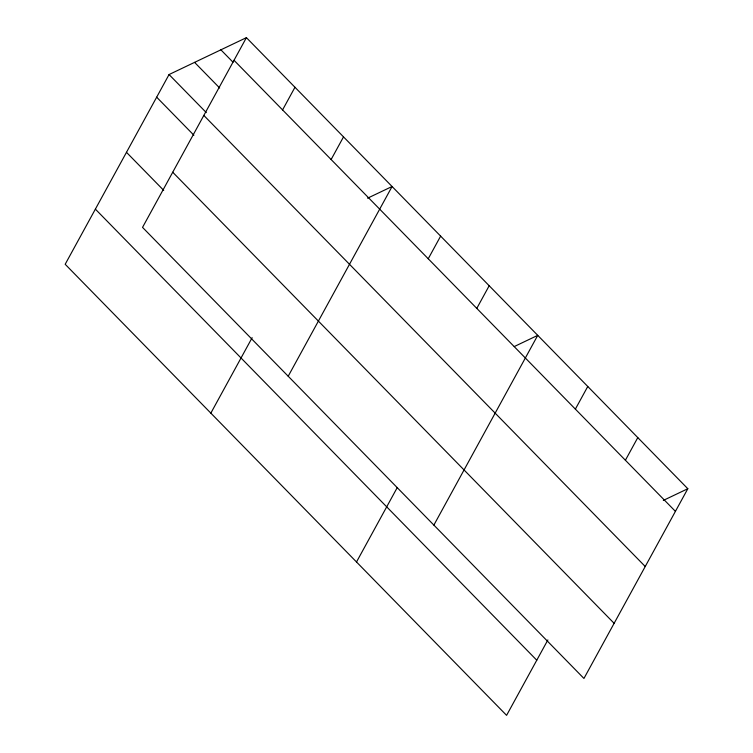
<?xml version="1.0" encoding="UTF-8"?>
<svg xmlns="http://www.w3.org/2000/svg" width="753" height="753" viewBox="0 0 753 753"><rect width="100%" height="100%" fill="white"/><g stroke="black" fill="none" stroke-linecap="round" stroke-linejoin="round"><path stroke-width="1.13" d="M246.41 37.65L142.533 227.378L583.942 678.453L687.818 488.725L246.41 37.65L169.058 74.547L65.182 264.275L506.59 715.35L547.883 639.918M282.573 109.91L294.969 87.273M331.122 159.523L343.519 136.886M210.849 413.124L252.142 337.702M288.201 376.236L392.078 186.509L367.568 198.19M428.241 258.759L440.627 236.122M476.79 308.382L489.186 285.745M356.508 561.983L397.255 487.567M433.869 525.095L537.736 335.358L514.252 346.559M575.367 409.124L587.764 386.487M625.395 460.243L637.791 437.606M663.308 500.416L687.818 488.725M234.014 60.287L675.422 511.362M220.883 49.82L233.025 62.226M194.585 62.367L219.669 88.007M169.058 74.547L206.284 112.583M203.828 115.425L645.236 566.51M156.662 97.184L193.888 135.22M172.729 172.239L614.128 623.315M126.476 152.322L163.702 190.358M95.377 209.136L536.776 660.212"/></g></svg>
